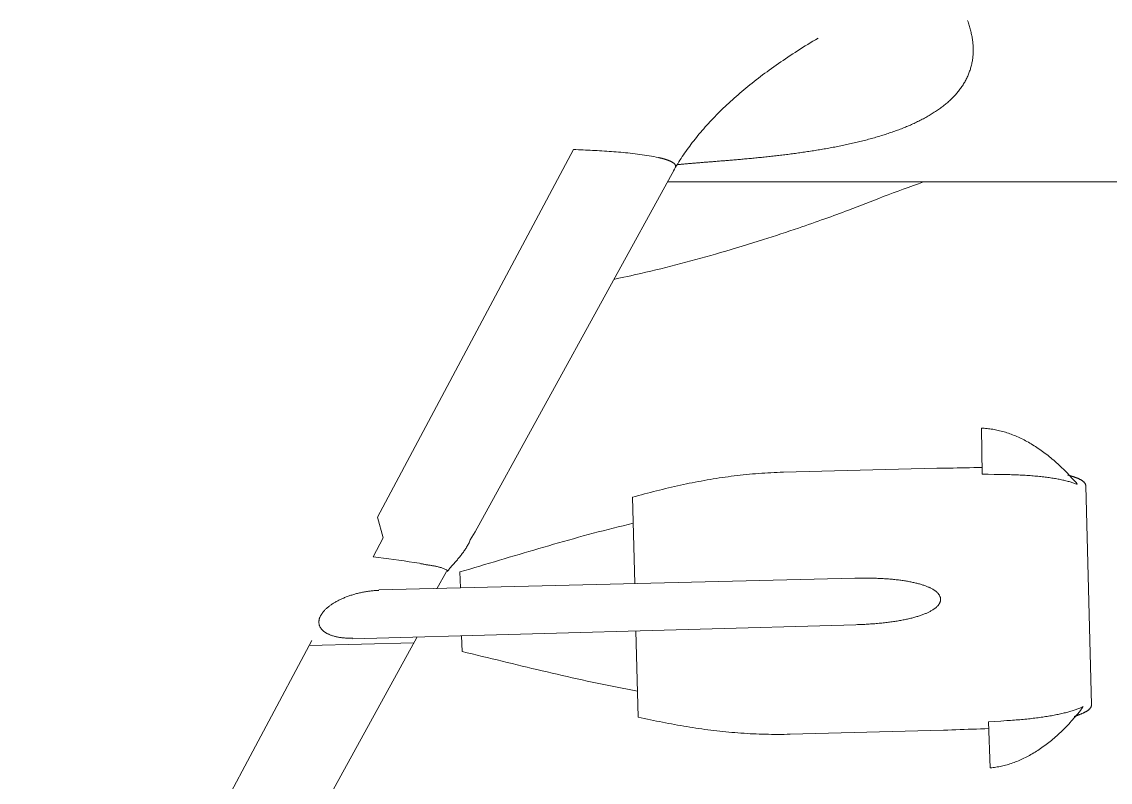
# Model space of a CAD drawing. Header units: millimetres. Extents: x -53019 to 0, y -25898 to 25919.
# Drawn here: x -20737 to -10166, y -9247 to -1862 of the extents above; entities that cross this region are included whole.
import ezdxf

# ---------------------------------------------------------------- set-up
doc = ezdxf.new("R2010")
doc.units = ezdxf.units.MM
doc.layers.add('ceco.net 193', color=7, linetype='Continuous', lineweight=5)

msp = doc.modelspace()

# ---------------------------------------------------------------- linework, layer by layer
at = {"layer": 'ceco.net 193', "linetype": 'Continuous'}
for p, q in [((-17281.31926, -6673.23786), (-15377.40384, -3103.09768)), ((-14401.03546, -3299.06122), (-16334.84668, -6814.83524)), ((-14466.57, -3418.2177), (-9118.4984, -3418.2177)), ((-11417.56416, -5809.5261), (-11417.65306, -5809.06636)), ((-11417.56416, -5809.5261), (-11410.81284, -6256.1089)), ((-11849.22192, -6197.6127), (-13339.65582, -6236.64234)), ((-10403.18468, -6367.97304), (-10347.45962, -8496.02314)), ((-14784.6034, -7317.24216), (-14806.51852, -6480.2258)), ((-17267.88774, -7377.4046), (-12647.46264, -7265.4668)), ((-16611.21392, -7199.43696), (-16704.53606, -7369.08864)), ((-16477.03334, -7358.24284), (-16481.04654, -7205.1545)), ((-17522.7869, -7854.76458), (-12635.63132, -7717.21088)), ((-14750.63344, -8614.37698), (-14772.55364, -7777.35554)), ((-16900.15162, -7842.45066), (-19951.77874, -13390.47614)), ((-16927.82746, -7892.7833), (-17945.79342, -7919.44314)), ((-16460.80528, -7978.08158), (-16464.81086, -7824.98816)), ((-11347.9072, -8660.92248), (-11331.2829, -9107.25382)), ((-11786.0953, -8741.918), (-13273.03162, -8780.85366)), ((-11331.22702, -9106.79408), (-11331.2829, -9107.25382))]:
    msp.add_line(p, q, dxfattribs=at)
for points in [[(-11550.83542, -1851.51522), (-11546.98478, -1863.0011), (-11543.24336, -1874.45396), (-11539.62894, -1885.88904), (-11536.13136, -1897.30634), (-11532.75824, -1908.69062), (-11529.51466, -1920.05204), (-11526.40316, -1931.39314), (-11523.41866, -1942.69868), (-11520.57894, -1953.9839), (-11517.88146, -1965.23864), (-11515.32622, -1976.4629), (-11512.92084, -1987.65668), (-11510.6704, -1998.81744), (-11508.56728, -2009.95026), (-11506.62672, -2021.04244), (-11504.84618, -2032.10668), (-11503.23582, -2043.1379), (-11501.79056, -2054.13356), (-11500.51294, -2065.09112), (-11499.40804, -2076.0055), (-11498.4911, -2086.88686), (-11497.74688, -2097.72758), (-11497.1957, -2108.5302), (-11496.82232, -2119.29472), (-11496.6496, -2130.01098), (-11496.66738, -2140.68914)], [(-13002.4124, -2021.2177), (-13028.08418, -2036.47294), (-13053.55784, -2051.75104), (-13078.8283, -2067.06216), (-13103.89302, -2082.39868), (-13128.75962, -2097.75806), (-13153.4281, -2113.15046), (-13177.88576, -2128.5708), (-13202.1453, -2144.01146), (-13226.1991, -2159.48514), (-13250.05478, -2174.98676), (-13273.70726, -2190.51632), (-13297.15908, -2206.07382), (-13320.40008, -2221.65164), (-13343.45058, -2237.26502), (-13366.29026, -2252.89872), (-13388.92928, -2268.5629), (-13411.3651, -2284.25756), (-13433.6028, -2299.97762), (-13455.6373, -2315.72308), (-13477.46352, -2331.49902), (-13499.09416, -2347.30036), (-13520.51906, -2363.13218), (-13541.74584, -2378.98686), (-13562.76688, -2394.87456), (-13583.58472, -2410.78766), (-13604.20444, -2426.72362), (-13624.61842, -2442.6926), (-13644.82666, -2458.68444), (-13664.83932, -2474.70168), (-13684.64624, -2490.75194), (-13704.24742, -2506.83014), (-13723.65048, -2522.93628), (-13742.85034, -2539.06528), (-13761.84954, -2555.22476), (-13780.64554, -2571.40964), (-13799.23834, -2587.61992), (-13817.63048, -2603.86068), (-13835.81688, -2620.13192), (-13853.80008, -2636.42348), (-13871.58516, -2652.7506), (-13889.16704, -2669.09804), (-13906.54826, -2685.47342), (-13923.72628, -2701.88182), (-13940.69856, -2718.31562), (-13957.47272, -2734.77482), (-13974.04114, -2751.26196), (-13990.40636, -2767.77704), (-14006.57346, -2784.32006), (-14022.53482, -2800.89102), (-14038.29806, -2817.48484), (-14053.8581, -2834.10914), (-14069.2124, -2850.76138), (-14084.36604, -2867.44156), (-14099.31902, -2884.14714), (-14114.06372, -2900.87812), (-14128.61284, -2917.63958), (-14142.95622, -2934.43152), (-14157.10148, -2951.2514), (-14171.03338, -2968.0916), (-14184.77732, -2984.95974), (-14198.3079, -3001.86344), (-14211.64036, -3018.78746), (-14224.7747, -3035.74196), (-14237.69822, -3052.71932), (-14250.42108, -3069.7297), (-14262.94836, -3086.76548), (-14275.2699, -3103.8292), (-14287.38824, -3120.92086), (-14299.30592, -3138.03538), (-14311.01278, -3155.18292), (-14322.52914, -3172.35332), (-14333.83468, -3189.5542), (-14344.94718, -3206.78302), (-14355.84886, -3224.03978), (-14366.55242, -3241.32194), (-14377.05024, -3258.6295), (-14387.34994, -3275.96754), (-14397.43882, -3293.33098), (-14407.3372, -3310.7249), (-14417.02222, -3328.14422)], [(-11496.66738, -2140.68914), (-11496.88582, -2152.09882), (-11497.29476, -2163.42976), (-11497.88404, -2174.6718), (-11498.65112, -2185.83256), (-11499.60616, -2196.9095), (-11500.74916, -2207.90262), (-11502.06234, -2218.817), (-11503.55586, -2229.64502), (-11505.22464, -2240.39684), (-11507.07376, -2251.0623), (-11509.0956, -2261.64902), (-11511.29016, -2272.15446), (-11513.65998, -2282.57862), (-11516.1949, -2292.9215), (-11518.90508, -2303.18564), (-11521.78798, -2313.37358), (-11524.83344, -2323.47516), (-11528.04654, -2333.50308), (-11531.42474, -2343.4548), (-11534.9655, -2353.32778), (-11538.66882, -2363.11948), (-11542.53724, -2372.83498), (-11546.56314, -2382.47174), (-11550.74906, -2392.03484), (-11555.095, -2401.51666), (-11559.59588, -2410.9299), (-11564.25424, -2420.26186), (-11569.05992, -2429.52016), (-11574.02816, -2438.7048), (-11579.14372, -2447.80816), (-11584.41422, -2456.84294), (-11589.82696, -2465.80406), (-11595.39718, -2474.68898), (-11601.1071, -2483.50278), (-11606.96688, -2492.24546), (-11612.97652, -2500.9094), (-11619.12332, -2509.50476), (-11625.41744, -2518.029), (-11631.84618, -2526.47704), (-11638.4197, -2534.85904), (-11645.13038, -2543.1623), (-11651.9833, -2551.4046), (-11658.96576, -2559.5707), (-11666.09046, -2567.67076), (-11673.3447, -2575.69462), (-11680.73102, -2583.6499), (-11688.25196, -2591.54422), (-11695.90498, -2599.36488), (-11703.68246, -2607.11696), (-11711.59456, -2614.80046), (-11719.6235, -2622.41538), (-11727.79214, -2629.9668), (-11736.07508, -2637.4471), (-11744.48502, -2644.8639), (-11753.01688, -2652.21212), (-11761.66812, -2659.49684), (-11770.44382, -2666.71044), (-11779.32874, -2673.86562), (-11788.34066, -2680.95476), (-11797.46688, -2687.97278), (-11806.7074, -2694.92984), (-11816.05968, -2701.82594), (-11825.5288, -2708.65346), (-11835.10206, -2715.4251), (-11844.7947, -2722.12816), (-11854.5864, -2728.77026), (-11864.49748, -2735.3514), (-11874.50508, -2741.8665), (-11884.62444, -2748.32318), (-11894.8454, -2754.71636), (-11905.1705, -2761.04858), (-11915.59466, -2767.32238), (-11926.12296, -2773.53776), (-11936.75286, -2779.68964), (-11947.4742, -2785.77802), (-11958.2946, -2791.81306), (-11969.2166, -2797.78968), (-11980.2275, -2803.70534), (-11991.33492, -2809.56004), (-12002.53378, -2815.36394), (-12013.82662, -2821.10688), (-12025.20582, -2826.78632), (-12036.67138, -2832.4175), (-12048.23092, -2837.98518), (-12059.8692, -2843.5046), (-12071.59638, -2848.96306), (-12083.40992, -2854.36818), (-12095.30474, -2859.71488), (-12107.2783, -2865.01078), (-12119.33314, -2870.24318), (-12131.46926, -2875.43494), (-12143.68666, -2880.5632), (-12155.97518, -2885.64066), (-12168.34244, -2890.66478), (-12180.78082, -2895.63302), (-12193.2954, -2900.55554), (-12205.87602, -2905.4171), (-12218.53284, -2910.23548), (-12231.26332, -2914.99798), (-12244.0573, -2919.71222), (-12256.91986, -2924.36804), (-12269.84084, -2928.98068), (-12282.84056, -2933.53998), (-12295.89362, -2938.04848), (-12309.00764, -2942.50618), (-12322.19278, -2946.9207), (-12335.43126, -2951.28188), (-12348.72816, -2955.59734), (-12362.08348, -2959.86454), (-12375.49722, -2964.08094), (-12388.96684, -2968.25416), (-12402.48472, -2972.3715), (-12416.05848, -2976.45074), (-12429.69066, -2980.48172), (-12443.36348, -2984.46444), (-12457.0871, -2988.40144), (-12470.8666, -2992.29526), (-12484.68166, -2996.14082), (-12498.5526, -2999.94066), (-12512.46418, -3003.69986), (-12526.4164, -3007.41334), (-12540.4118, -3011.08618), (-12554.45038, -3014.7133), (-12568.52706, -3018.29216), (-12582.64184, -3021.83292), (-12596.7998, -3025.3305), (-12610.98824, -3028.78998), (-12625.20716, -3032.2012), (-12639.46926, -3035.57432), (-12653.75676, -3038.90426), (-12668.08236, -3042.1961), (-12682.43082, -3045.4473), (-12696.8123, -3048.65278), (-12711.21664, -3051.82778), (-12725.654, -3054.95198), (-12740.11422, -3058.0457), (-12754.59984, -3061.09878), (-12769.10578, -3064.11122), (-12783.63458, -3067.0881), (-12798.18116, -3070.02688), (-12812.75568, -3072.9301), (-12827.34036, -3075.79522), (-12841.94282, -3078.61716), (-12856.5656, -3081.40608), (-12871.20108, -3084.16706), (-12885.84672, -3086.88232), (-12900.5076, -3089.5671), (-12915.17864, -3092.21632), (-12929.8573, -3094.8249), (-12944.54866, -3097.40554), (-12959.2451, -3099.94808), (-12973.94916, -3102.46014), (-12988.6583, -3104.93918), (-13003.36744, -3107.38266), (-13018.08166, -3109.79566), (-13032.79588, -3112.17564), (-13047.51772, -3114.52006), (-13062.23448, -3116.83908), (-13076.94362, -3119.12254), (-13091.65276, -3121.37298), (-13106.3619, -3123.60056), (-13121.05834, -3125.7875), (-13135.7497, -3127.95158), (-13150.43344, -3130.08518), (-13165.1121, -3132.1883), (-13179.77806, -3134.2584), (-13194.43132, -3136.30564), (-13209.06426, -3138.31986), (-13223.69466, -3140.31122), (-13238.30474, -3142.2721), (-13252.8945, -3144.20504), (-13267.4741, -3146.11512), (-13282.03338, -3147.99472), (-13296.5698, -3149.84892), (-13311.0859, -3151.67264), (-13325.57914, -3153.47604), (-13340.04698, -3155.2515), (-13354.4945, -3157.0041), (-13368.91408, -3158.72876), (-13383.30572, -3160.43564), (-13397.66688, -3162.1095), (-13411.99756, -3163.76558), (-13426.29776, -3165.39626), (-13440.57256, -3167.00662), (-13454.8118, -3168.58904), (-13469.01294, -3170.15876), (-13483.17598, -3171.69546), (-13497.30854, -3173.21438), (-13511.403, -3174.71552), (-13525.45428, -3176.19126), (-13539.46492, -3177.64922), (-13553.43492, -3179.08686), (-13567.36174, -3180.50164), (-13581.24792, -3181.8961), (-13595.08838, -3183.27278), (-13608.88058, -3184.63676), (-13622.62706, -3185.97788), (-13636.3202, -3187.29868), (-13649.96762, -3188.59916), (-13663.5617, -3189.8844), (-13677.10498, -3191.1544), (-13690.59238, -3192.40662), (-13704.0239, -3193.64106), (-13717.40716, -3194.8628), (-13730.72692, -3196.06676), (-13743.98572, -3197.2504), (-13757.19372, -3198.42388), (-13770.33314, -3199.58212), (-13783.4116, -3200.72258), (-13796.4291, -3201.85288), (-13809.3831, -3202.96794), (-13822.26852, -3204.06522), (-13835.08536, -3205.15742), (-13847.84124, -3206.2293), (-13860.52346, -3207.29102), (-13873.1371, -3208.3375), (-13885.68216, -3209.38144), (-13898.14594, -3210.40252), (-13910.54114, -3211.42106), (-13922.86268, -3212.42436), (-13935.10548, -3213.4175), (-13947.27208, -3214.40302), (-13959.3574, -3215.37584), (-13971.36398, -3216.3385), (-13983.28674, -3217.29354), (-13995.1333, -3218.23588), (-14006.89604, -3219.17822), (-14018.57242, -3220.10278), (-14030.15736, -3221.0248), (-14041.65848, -3221.93666), (-14053.07578, -3222.84344), (-14064.3991, -3223.7426), (-14075.63606, -3224.63414), (-14086.77904, -3225.52314), (-14097.82296, -3226.40198), (-14108.78052, -3227.28336), (-14119.63902, -3228.15204), (-14130.40354, -3229.0131), (-14141.07154, -3229.87416), (-14151.63032, -3230.73014), (-14162.09766, -3231.58612), (-14172.46086, -3232.43702), (-14182.725, -3233.2803), (-14192.88246, -3234.12358), (-14202.93324, -3234.96686), (-14212.87988, -3235.80252), (-14222.72238, -3236.64072), (-14232.45058, -3237.47892), (-14242.07464, -3238.3095), (-14251.58186, -3239.14008), (-14260.9824, -3239.97574), (-14270.2661, -3240.80886), (-14279.43042, -3241.63944), (-14288.48552, -3242.47002), (-14297.42124, -3243.30568), (-14306.2452, -3244.14388), (-14314.93962, -3244.98208), (-14323.52228, -3245.81774), (-14331.98048, -3246.65594), (-14340.30914, -3247.49922), (-14348.51842, -3248.34758), (-14356.60578, -3249.19848), (-14364.56106, -3250.04684), (-14372.39188, -3250.91044)], [(-15377.40384, -3103.09768), (-15354.54638, -3104.134), (-15331.66352, -3105.15762), (-15308.76288, -3106.18632), (-15285.84954, -3107.21502), (-15262.91334, -3108.26404), (-15239.96698, -3109.33084), (-15217.01046, -3110.41542), (-15194.04886, -3111.5381), (-15171.07202, -3112.69126), (-15148.0901, -3113.8876), (-15125.11072, -3115.13474), (-15102.12118, -3116.44284), (-15079.13418, -3117.80682), (-15056.14718, -3119.23938), (-15033.16526, -3120.74814), (-15010.18334, -3122.32802), (-14987.21412, -3124.00188), (-14964.24998, -3125.76464), (-14941.30108, -3127.629), (-14918.35726, -3129.59496), (-14895.43122, -3131.67268), (-14872.52296, -3133.86216), (-14849.62994, -3136.18118), (-14826.75978, -3138.62466), (-14803.90232, -3141.2053), (-14781.07534, -3143.92564), (-14758.27376, -3146.79838), (-14735.49504, -3149.81844), (-14712.74426, -3152.99852), (-14690.02904, -3156.34878), (-14667.3443, -3159.86922), (-14644.69258, -3163.56492), (-14622.07642, -3167.44858), (-14599.49836, -3171.52274), (-14576.96348, -3175.79502), (-14554.46416, -3180.26542)], [(-14391.15232, -3281.12882), (-14389.96614, -3278.80218), (-14388.98062, -3276.50094), (-14388.19322, -3274.23272), (-14387.59886, -3271.98736), (-14387.18992, -3269.7674), (-14386.9664, -3267.57792), (-14386.9156, -3265.41384), (-14387.04006, -3263.27516), (-14387.33724, -3261.16696), (-14387.79698, -3259.07654), (-14388.41166, -3257.02422), (-14389.18636, -3254.98968), (-14390.1033, -3252.98816), (-14391.17518, -3251.0095), (-14392.38422, -3249.06132), (-14393.73042, -3247.13346), (-14395.20616, -3245.23608), (-14396.81398, -3243.36918), (-14398.54372, -3241.52768), (-14400.38522, -3239.70904), (-14402.34356, -3237.91834), (-14404.4162, -3236.15812), (-14406.59298, -3234.42076), (-14408.8612, -3232.71642), (-14411.23102, -3231.02732), (-14413.69228, -3229.37378), (-14416.23482, -3227.74818), (-14418.86372, -3226.14798), (-14421.56882, -3224.57318), (-14424.34504, -3223.02886), (-14427.1873, -3221.50994), (-14430.0956, -3220.01642), (-14433.05978, -3218.54576), (-14436.07984, -3217.10812), (-14439.14816, -3215.69842), (-14442.26728, -3214.31666), (-14445.41688, -3212.95776), (-14448.6122, -3211.62426), (-14451.83038, -3210.32378), (-14455.07904, -3209.04616), (-14458.34802, -3207.79902), (-14461.63478, -3206.57728), (-14464.9317, -3205.38094), (-14468.24386, -3204.21508), (-14471.55602, -3203.07462), (-14474.86818, -3201.96464), (-14478.17272, -3200.87752), (-14481.46456, -3199.81834), (-14484.74624, -3198.78964), (-14488.0076, -3197.7838), (-14491.24356, -3196.80336), (-14494.45158, -3195.85594), (-14497.62658, -3194.93646), (-14500.76348, -3194.0373), (-14503.8572, -3193.17116), (-14506.90774, -3192.33296), (-14509.90494, -3191.52016), (-14512.84372, -3190.73276), (-14515.72154, -3189.97584), (-14518.53586, -3189.24432), (-14521.28414, -3188.54328), (-14523.95622, -3187.86764), (-14526.54702, -3187.22248), (-14529.054, -3186.59764), (-14531.47208, -3186.00836), (-14533.8038, -3185.44448), (-14536.02884, -3184.90346), (-14538.15736, -3184.39038), (-14540.17666, -3183.91286), (-14542.08674, -3183.45312), (-14543.88506, -3183.0264), (-14545.56146, -3182.62254), (-14547.11086, -3182.24916), (-14548.53072, -3181.9088), (-14549.81342, -3181.58622), (-14550.9615, -3181.30174), (-14551.96734, -3181.03504), (-14552.8284, -3180.79882), (-14553.52944, -3180.59562), (-14554.08062, -3180.41528), (-14554.46416, -3180.26542)], [(-11240.13246, -5833.23954), (-11253.63002, -5830.00104), (-11267.16822, -5826.9886), (-11280.7496, -5824.19714), (-11294.36146, -5821.6419), (-11307.99618, -5819.31018), (-11321.65884, -5817.2096), (-11335.34436, -5815.3427), (-11349.04258, -5813.7044), (-11362.7535, -5812.30232), (-11376.47712, -5811.13646), (-11390.20074, -5810.20682), (-11403.92944, -5809.51848), (-11417.65306, -5809.06636)], [(-10488.2569, -6348.86716), (-10501.49792, -6333.73638), (-10514.75418, -6318.8088), (-10528.02568, -6304.10728), (-10541.31496, -6289.60896), (-10554.62202, -6275.32654), (-10567.94178, -6261.25494), (-10581.28186, -6247.40178), (-10594.6321, -6233.75944), (-10608.00266, -6220.33554), (-10621.38338, -6207.11992), (-10634.78442, -6194.11512), (-10648.19816, -6181.32876), (-10661.62968, -6168.75322), (-10675.08152, -6156.39358), (-10688.54352, -6144.2473), (-10702.02584, -6132.3093), (-10715.51832, -6120.58974), (-10729.03112, -6109.07846), (-10742.55662, -6097.78816), (-10756.0999, -6086.70614), (-10769.66096, -6075.83494), (-10783.23472, -6065.18218), (-10796.8288, -6054.7377), (-10810.43304, -6044.50658), (-10824.0576, -6034.49136), (-10837.69486, -6024.69458), (-10851.3499, -6015.10608), (-10865.0151, -6005.73094), (-10878.70316, -5996.56408), (-10892.40646, -5987.61566), (-10906.125, -5978.88568), (-10919.85878, -5970.3589), (-10933.6078, -5962.05564), (-10947.3746, -5953.95812), (-10961.15918, -5946.0765), (-10974.95646, -5938.41078), (-10988.76644, -5930.9508), (-11002.5942, -5923.71434), (-11016.44228, -5916.68108), (-11030.30306, -5909.86626), (-11044.18162, -5903.26734), (-11058.07796, -5896.87416), (-11071.97938, -5890.7045), (-11085.90874, -5884.74058), (-11099.84826, -5878.99002), (-11113.8081, -5873.46044), (-11127.7781, -5868.13152), (-11141.76842, -5863.02866), (-11155.77144, -5858.129), (-11169.79224, -5853.44778), (-11183.82574, -5848.98246), (-11197.87702, -5844.72288), (-11211.94608, -5840.68682), (-11226.03038, -5836.85396), (-11240.13246, -5833.23954)], [(-11411.80344, -6190.58198), (-11451.76526, -6191.18904), (-11491.70676, -6191.89516), (-11531.62286, -6192.68256), (-11571.50848, -6193.51314), (-11611.35854, -6194.35896), (-11651.1578, -6195.16922), (-11690.90626, -6195.92614), (-11730.58868, -6196.58908), (-11770.2076, -6197.1301), (-11809.75286, -6197.50856), (-11849.21684, -6197.69906)], [(-13339.65582, -6236.64234), (-13370.14598, -6237.53642), (-13400.5447, -6238.621), (-13430.84436, -6239.88592), (-13461.05512, -6241.3388), (-13491.18206, -6242.97456), (-13521.2201, -6244.79066), (-13551.17686, -6246.78964), (-13581.0625, -6248.96642), (-13610.86432, -6251.31592), (-13640.59756, -6253.83814), (-13670.26476, -6256.54324), (-13699.86846, -6259.41344), (-13729.40612, -6262.45382), (-13758.88028, -6265.66438), (-13788.30364, -6269.04512), (-13817.67366, -6272.58588), (-13846.99288, -6276.29428), (-13876.2613, -6280.1627), (-13905.48908, -6284.19368), (-13934.67622, -6288.3796), (-13963.82272, -6292.72808), (-13992.9362, -6297.22896), (-14022.0192, -6301.88732), (-14051.07172, -6306.69808), (-14080.10138, -6311.6587), (-14109.1031, -6316.76918), (-14138.08704, -6322.0346), (-14167.06082, -6327.43464), (-14196.01174, -6332.98454), (-14224.96012, -6338.6843), (-14253.90088, -6344.51868), (-14282.83656, -6350.49022), (-14311.7697, -6356.604), (-14340.70538, -6362.86256), (-14369.65122, -6369.25066), (-14398.5996, -6375.76576), (-14427.56576, -6382.42056), (-14456.537, -6389.2049), (-14485.53364, -6396.11878), (-14514.54806, -6403.15712), (-14543.58788, -6410.325), (-14572.6531, -6417.61226), (-14601.7488, -6425.02906), (-14630.87498, -6432.5627), (-14660.03926, -6440.21572), (-14689.24672, -6447.98558), (-14718.49228, -6455.87482), (-14747.7861, -6463.87836), (-14777.12564, -6471.9962), (-14806.51852, -6480.2258)], [(-11232.60898, -6258.50158), (-11292.04244, -6257.85134), (-11351.47844, -6257.06902), (-11410.81284, -6256.1089)], [(-10487.07326, -6355.41528), (-10495.05394, -6352.1844), (-10503.24036, -6349.01448), (-10511.6249, -6345.89028), (-10520.21264, -6342.82704), (-10528.99342, -6339.81206), (-10537.97994, -6336.8555), (-10547.15696, -6333.95228), (-10556.53972, -6331.09986), (-10566.1206, -6328.30332), (-10575.89198, -6325.56266), (-10585.86402, -6322.87026), (-10596.03926, -6320.24136), (-10606.40246, -6317.65564), (-10616.96886, -6315.13088), (-10627.7283, -6312.65692), (-10638.68078, -6310.24646), (-10649.82884, -6307.88172), (-10661.17248, -6305.57032), (-10672.7117, -6303.31734), (-10684.44396, -6301.1177), (-10696.36926, -6298.9714), (-10708.48506, -6296.88098), (-10720.79644, -6294.84136), (-10733.29832, -6292.8627), (-10745.9907, -6290.93484), (-10758.88374, -6289.06286), (-10771.95458, -6287.24422), (-10785.22608, -6285.47892), (-10798.683, -6283.77204), (-10812.33042, -6282.11596), (-10826.17088, -6280.51576), (-10840.1993, -6278.97398), (-10854.41314, -6277.48554), (-10868.81748, -6276.05298), (-10883.41486, -6274.6763), (-10898.19258, -6273.34788), (-10913.16334, -6272.08296), (-10928.3119, -6270.86884), (-10943.6535, -6269.70806), (-10959.18052, -6268.60316), (-10974.8955, -6267.55668), (-10990.79336, -6266.56354), (-11006.8741, -6265.62882), (-11023.14534, -6264.74744), (-11039.59692, -6263.92194), (-11056.22884, -6263.14724), (-11073.0538, -6262.4335), (-11090.05148, -6261.77564), (-11107.23966, -6261.16858), (-11124.6031, -6260.62248), (-11142.15196, -6260.12718), (-11159.88116, -6259.69284), (-11177.79832, -6259.3093), (-11195.88566, -6258.98672), (-11214.16096, -6258.7124), (-11232.60898, -6258.50158)], [(-10403.18468, -6367.97304), (-10403.68506, -6364.78534), (-10404.3734, -6361.66622), (-10405.25478, -6358.60806), (-10406.30888, -6355.6134), (-10407.54332, -6352.6797), (-10408.93778, -6349.8095), (-10410.5075, -6347.00026), (-10412.22454, -6344.25198), (-10414.09906, -6341.56212), (-10416.11836, -6338.93068), (-10418.27736, -6336.35766), (-10420.57098, -6333.84052), (-10422.99668, -6331.37926), (-10425.5443, -6328.97388), (-10428.2113, -6326.62184), (-10430.99006, -6324.32822), (-10433.87296, -6322.07778), (-10436.86254, -6319.88068), (-10439.94356, -6317.742), (-10443.11348, -6315.6465), (-10446.36976, -6313.59926), (-10449.6997, -6311.60282), (-10453.1033, -6309.64956), (-10456.57548, -6307.7471), (-10460.11116, -6305.8929), (-10463.70018, -6304.07426), (-10467.33492, -6302.30896), (-10471.01792, -6300.57668), (-10474.74664, -6298.89774), (-10478.49822, -6297.24674), (-10482.28028, -6295.64654), (-10486.08012, -6294.08444), (-10489.90028, -6292.56044), (-10493.73314, -6291.072), (-10497.566, -6289.61912), (-10501.39886, -6288.20688), (-10505.2241, -6286.82258), (-10509.03918, -6285.47892), (-10512.83394, -6284.16828), (-10516.6033, -6282.88558), (-10520.3498, -6281.63844), (-10524.0582, -6280.42432), (-10527.72088, -6279.23814), (-10531.34292, -6278.0799), (-10534.90908, -6276.95214), (-10538.41936, -6275.84724), (-10541.86614, -6274.77536), (-10545.24688, -6273.72126), (-10548.54634, -6272.69764), (-10551.7696, -6271.69942), (-10554.90904, -6270.71898), (-10557.95196, -6269.76394), (-10560.89836, -6268.82668), (-10563.7457, -6267.91482), (-10566.47874, -6267.02328), (-10569.09748, -6266.14952), (-10571.60192, -6265.29354), (-10573.97682, -6264.45026), (-10576.21456, -6263.62984), (-10578.32276, -6262.81958)], [(-17281.31926, -6673.23786), (-17228.14436, -6874.94942), (-17322.55616, -7059.60742)], [(-14799.91452, -6732.52654), (-14848.48186, -6744.0175), (-14896.9984, -6755.70658), (-14945.46668, -6767.5887), (-14993.8867, -6779.66132), (-15042.261, -6791.9092), (-15090.58704, -6804.3298), (-15138.87498, -6816.91296), (-15187.12228, -6829.65614), (-15235.32386, -6842.54156), (-15283.49496, -6855.56922), (-15331.62796, -6868.73404), (-15379.72286, -6882.02332), (-15427.7949, -6895.43706), (-15475.82884, -6908.95494), (-15523.83992, -6922.5795), (-15571.82306, -6936.29804), (-15619.78334, -6950.1004), (-15667.71822, -6963.99166), (-15715.63532, -6977.95658), (-15763.5321, -6991.98246), (-15811.41872, -7006.06676), (-15859.28502, -7020.2044), (-15907.13354, -7034.38014), (-15954.98206, -7048.59398), (-16002.81026, -7062.8383), (-16050.63338, -7077.1004), (-16098.45904, -7091.38282), (-16146.27454, -7105.6627), (-16194.0875, -7119.9375), (-16241.903, -7134.2123), (-16289.72104, -7148.46424), (-16337.54416, -7162.68824), (-16385.36728, -7176.88938), (-16433.2031, -7191.04226), (-16481.04654, -7205.1545)], [(-16334.84668, -6814.83524), (-16349.80982, -6841.57382), (-16365.15142, -6868.1092), (-16380.8791, -6894.43884)], [(-16606.09328, -7201.87536), (-16599.99728, -7194.36458), (-16593.86318, -7186.91222), (-16587.6986, -7179.51828), (-16581.49846, -7172.17006), (-16575.278, -7164.86502), (-16569.03976, -7157.60316), (-16562.78374, -7150.37432), (-16556.5201, -7143.16834), (-16550.25646, -7135.98776), (-16543.98774, -7128.82496), (-16537.7241, -7121.67486), (-16531.47316, -7114.52476), (-16525.23492, -7107.37466), (-16519.02208, -7100.22456), (-16512.8321, -7093.06176), (-16506.67514, -7085.88118), (-16500.54866, -7078.68282), (-16494.46536, -7071.45144), (-16488.42524, -7064.18958), (-16482.43338, -7056.89216), (-16476.50502, -7049.54902), (-16470.63254, -7042.15762), (-16464.82356, -7034.71034), (-16459.08824, -7027.19956), (-16453.42658, -7019.62782), (-16447.83858, -7011.98242), (-16442.34456, -7004.26082), (-16436.9369, -6996.46048), (-16431.62322, -6988.57378), (-16426.41368, -6980.5931), (-16421.3032, -6972.50574), (-16416.30448, -6964.31932), (-16411.42514, -6956.02876), (-16406.66264, -6947.61374), (-16402.0246, -6939.08696), (-16397.5161, -6930.43064), (-16393.13714, -6921.64478), (-16388.90804, -6912.71922), (-16384.8161, -6903.65396), (-16380.8791, -6894.43884)], [(-17322.55616, -7059.60742), (-17272.6985, -7065.46212), (-17222.87386, -7071.5505), (-17173.07716, -7077.88272), (-17123.30586, -7084.45624), (-17073.58028, -7091.27614), (-17023.88264, -7098.35258), (-16974.21802, -7105.6754), (-16924.59658, -7113.25476), (-16875.01832, -7121.08558)], [(-16875.01832, -7121.08558), (-16867.71836, -7122.91438), (-16860.37776, -7124.64412), (-16852.99144, -7126.28242), (-16845.56956, -7127.83944), (-16838.10958, -7129.32026), (-16830.6242, -7130.73504), (-16823.10326, -7132.09394), (-16815.562, -7133.40712), (-16807.99534, -7134.67966), (-16800.4109, -7135.92426), (-16792.8163, -7137.146), (-16785.21408, -7138.35504), (-16777.59916, -7139.56408), (-16769.9817, -7140.78074), (-16762.3617, -7142.00756), (-16754.74678, -7143.26232), (-16747.13694, -7144.54502), (-16739.54234, -7145.8709), (-16731.9579, -7147.24758), (-16724.39124, -7148.68014), (-16716.8449, -7150.1889), (-16709.32396, -7151.7637), (-16701.83096, -7153.42994), (-16694.3659, -7155.1927), (-16686.94402, -7157.05198), (-16679.55008, -7159.03064), (-16672.20186, -7161.12614), (-16664.89682, -7163.35372), (-16657.64766, -7165.71592), (-16650.44168, -7168.22798), (-16643.2992, -7170.90006), (-16636.21006, -7173.7347), (-16629.18442, -7176.74714), (-16622.22736, -7179.93484), (-16615.34396, -7183.32066)], [(-16615.34396, -7183.32066), (-16614.31526, -7183.51878), (-16613.27894, -7183.86676), (-16612.25532, -7184.34936), (-16611.2444, -7184.96404), (-16610.2665, -7185.68286), (-16609.32416, -7186.50836), (-16608.43008, -7187.42022), (-16607.59188, -7188.41082), (-16606.82988, -7189.46492), (-16606.14916, -7190.56982), (-16605.55226, -7191.7179), (-16605.06204, -7192.89646), (-16604.68358, -7194.08518), (-16604.42958, -7195.28152), (-16604.31274, -7196.47278), (-16604.33814, -7197.63864), (-16604.51594, -7198.7791), (-16604.85884, -7199.8713), (-16605.37954, -7200.90762), (-16606.09328, -7201.87536)], [(-11814.1115, -7469.67264), (-11814.31724, -7465.7458), (-11814.72618, -7461.83928), (-11815.33324, -7457.95308), (-11816.15112, -7454.08974), (-11817.16966, -7450.24418), (-11818.38378, -7446.42402), (-11819.81126, -7442.62926), (-11821.43432, -7438.85228), (-11823.25804, -7435.1007), (-11825.2875, -7431.3796), (-11827.51762, -7427.67882), (-11829.9484, -7424.00598), (-11832.57984, -7420.36108), (-11835.41194, -7416.74412), (-11838.43962, -7413.1551), (-11841.6705, -7409.59402), (-11845.09188, -7406.06596), (-11848.72154, -7402.56838), (-11852.53916, -7399.10382), (-11856.55998, -7395.6672), (-11860.77638, -7392.2636), (-11865.1782, -7388.89048), (-11869.78576, -7385.55292), (-11874.57874, -7382.25346), (-11879.56476, -7378.98702), (-11884.74382, -7375.74852), (-11890.11338, -7372.55574), (-11895.66836, -7369.39852), (-11901.41892, -7366.27432), (-11907.35236, -7363.19076), (-11913.46614, -7360.14784), (-11919.77296, -7357.14048), (-11926.26012, -7354.16868), (-11932.9327, -7351.2426), (-11939.78562, -7348.3597), (-11946.81634, -7345.51236), (-11954.02994, -7342.7082), (-11961.42134, -7339.94976), (-11968.98546, -7337.22688), (-11976.72484, -7334.5548), (-11984.63694, -7331.91828), (-11992.7243, -7329.33256), (-12000.97676, -7326.79002), (-12009.3994, -7324.29066), (-12017.99476, -7321.8421), (-12026.75014, -7319.43672), (-12035.67316, -7317.07452), (-12044.75874, -7314.76058), (-12053.99672, -7312.49744), (-12063.40488, -7310.28256), (-12072.96798, -7308.1134), (-12082.68348, -7305.9925), (-12092.55138, -7303.91986), (-12102.57676, -7301.89294), (-12112.74692, -7299.9219), (-12123.06694, -7297.99912), (-12133.53428, -7296.12714), (-12144.15148, -7294.3085), (-12154.9033, -7292.53558), (-12165.7999, -7290.81854), (-12176.83112, -7289.14976), (-12187.9995, -7287.53686), (-12199.3025, -7285.97476), (-12210.73758, -7284.46092), (-12222.30982, -7283.0055), (-12234.00652, -7281.60342), (-12245.82514, -7280.25214), (-12257.76822, -7278.9542), (-12269.83576, -7277.7096), (-12282.02014, -7276.52342), (-12294.3239, -7275.39058), (-12306.73942, -7274.31108), (-12319.27178, -7273.28746), (-12331.91082, -7272.31464), (-12344.65908, -7271.40278), (-12357.50894, -7270.53918), (-12370.46802, -7269.734), (-12383.52108, -7268.98978), (-12396.68082, -7268.29636), (-12409.932, -7267.6639), (-12423.27716, -7267.0797), (-12436.7163, -7266.55392), (-12450.23926, -7266.08656), (-12463.84604, -7265.67762), (-12477.54426, -7265.31948), (-12491.31614, -7265.0223), (-12505.1693, -7264.77846), (-12519.10374, -7264.59304), (-12533.10676, -7264.4635), (-12547.17582, -7264.39492), (-12561.32108, -7264.37714), (-12575.52984, -7264.42032), (-12589.80464, -7264.51176), (-12604.13532, -7264.6667), (-12618.52188, -7264.87752), (-12632.96432, -7265.14422), (-12647.46264, -7265.4668)], [(-17522.97994, -7847.84562), (-17532.11886, -7848.03104), (-17541.19682, -7848.1174), (-17550.21382, -7848.1047), (-17559.16224, -7847.98786), (-17568.04208, -7847.76942), (-17576.84318, -7847.44684), (-17585.56808, -7847.03282), (-17594.20662, -7846.5045), (-17602.75118, -7845.87966), (-17611.21446, -7845.1583), (-17619.58122, -7844.32772), (-17627.84638, -7843.40316), (-17636.0074, -7842.38208), (-17644.06936, -7841.25178), (-17652.01956, -7840.03004), (-17659.858, -7838.70924), (-17667.57706, -7837.28938), (-17675.17928, -7835.77046), (-17682.65958, -7834.15756), (-17690.01288, -7832.44814), (-17697.23918, -7830.6422), (-17704.32578, -7828.74482), (-17711.28284, -7826.75346), (-17718.10528, -7824.66558), (-17724.77786, -7822.4888), (-17731.3082, -7820.22566), (-17737.69376, -7817.86854), (-17743.92692, -7815.42506), (-17750.01022, -7812.8876), (-17755.93096, -7810.2714), (-17761.6993, -7807.56884), (-17767.31016, -7804.77738), (-17772.75084, -7801.90718), (-17778.03404, -7798.95316), (-17783.14198, -7795.91532), (-17788.07974, -7792.8089), (-17792.84732, -7789.61612), (-17797.44218, -7786.34714), (-17801.8567, -7783.01212), (-17806.0985, -7779.59328), (-17810.15488, -7776.1084), (-17814.03092, -7772.54986), (-17817.72662, -7768.92782), (-17821.2369, -7765.23212), (-17824.55414, -7761.47546), (-17827.68596, -7757.6553), (-17830.63236, -7753.77164), (-17833.38572, -7749.82194), (-17835.93842, -7745.82398), (-17838.30824, -7741.75998), (-17840.47994, -7737.64264), (-17842.45606, -7733.47704), (-17844.2366, -7729.25302), (-17845.8241, -7724.98582), (-17847.21348, -7720.66528), (-17848.39712, -7716.3041), (-17849.39026, -7711.8972), (-17850.17766, -7707.44458), (-17850.77202, -7702.95386), (-17851.16318, -7698.42758), (-17851.3486, -7693.85812), (-17851.34352, -7689.26072), (-17851.1327, -7684.6303), (-17850.72884, -7679.96686), (-17850.11416, -7675.27802), (-17849.30898, -7670.5587), (-17848.30568, -7665.8216), (-17847.09664, -7661.0591), (-17845.69456, -7656.27882), (-17844.09436, -7651.47822), (-17842.29604, -7646.65984), (-17840.2996, -7641.83638), (-17838.11012, -7636.9926), (-17835.7276, -7632.14374), (-17833.1495, -7627.28726), (-17830.38344, -7622.4257), (-17827.41926, -7617.56414), (-17824.27474, -7612.69496), (-17820.9321, -7607.8334), (-17817.41166, -7602.97184), (-17813.70326, -7598.1179), (-17809.8069, -7593.2665), (-17805.73274, -7588.43034), (-17801.48078, -7583.60688), (-17797.05102, -7578.79358), (-17792.43838, -7574.0006), (-17787.6581, -7569.2254), (-17782.70256, -7564.47052), (-17777.57938, -7559.7385), (-17772.28348, -7555.02426), (-17766.82756, -7550.34304), (-17761.20908, -7545.6923), (-17755.42296, -7541.07204), (-17749.48952, -7536.47718), (-17743.39352, -7531.9255), (-17737.14258, -7527.4043), (-17730.7494, -7522.92882), (-17724.20128, -7518.4889), (-17717.516, -7514.09216), (-17710.68086, -7509.7386), (-17703.71872, -7505.4333), (-17696.6118, -7501.18134), (-17689.38042, -7496.9751), (-17682.01442, -7492.8222), (-17674.52396, -7488.72264), (-17666.90904, -7484.67388), (-17659.18236, -7480.68608), (-17651.33122, -7476.75924), (-17643.3734, -7472.8959), (-17635.30128, -7469.08844), (-17627.12756, -7465.34956), (-17618.85478, -7461.67926), (-17610.48294, -7458.06992), (-17602.01204, -7454.53424), (-17593.45478, -7451.06968), (-17584.81116, -7447.67624), (-17576.07864, -7444.35392), (-17567.275, -7441.11034), (-17558.38754, -7437.94042), (-17549.43404, -7434.85178), (-17540.40942, -7431.84442), (-17531.32638, -7428.91072), (-17522.17984, -7426.06592), (-17512.9825, -7423.29986), (-17503.72928, -7420.62016), (-17494.4278, -7418.02174), (-17485.08314, -7415.5173), (-17475.70038, -7413.09922), (-17466.28206, -7410.7675), (-17456.83072, -7408.52214), (-17447.35652, -7406.37584), (-17437.85438, -7404.31844), (-17428.337, -7402.35248), (-17418.80438, -7400.4805), (-17409.2616, -7398.69996), (-17399.71882, -7397.01848), (-17390.16334, -7395.43098), (-17380.61802, -7393.94254), (-17371.07524, -7392.54808), (-17361.54262, -7391.25776), (-17352.02524, -7390.06142), (-17342.53072, -7388.96414), (-17333.05652, -7387.96592), (-17323.61026, -7387.06676), (-17314.19194, -7386.27174), (-17304.81426, -7385.57832), (-17295.4696, -7384.98396), (-17286.17574, -7384.48612), (-17276.9276, -7384.09496), (-17267.7328, -7383.8054)], [(-11814.1115, -7469.67264), (-11814.1115, -7473.60456), (-11814.31724, -7477.52886), (-11814.71856, -7481.443), (-11815.33324, -7485.3419), (-11816.14604, -7489.23064), (-11817.16204, -7493.11176), (-11818.38378, -7496.98272), (-11819.81126, -7500.83336), (-11821.44194, -7504.67892), (-11823.27074, -7508.49654), (-11825.30528, -7512.31162), (-11827.53794, -7516.10638), (-11829.9738, -7519.88336), (-11832.61032, -7523.64002), (-11835.45004, -7527.38652), (-11838.48788, -7531.10762), (-11841.72638, -7534.81602), (-11845.16046, -7538.49902), (-11848.7952, -7542.15662), (-11852.62806, -7545.80406), (-11856.65904, -7549.41848), (-11860.88052, -7553.01512), (-11865.30266, -7556.5889), (-11869.92292, -7560.13982), (-11874.7286, -7563.6628), (-11879.7324, -7567.16038), (-11884.92416, -7570.63256), (-11890.3115, -7574.08188), (-11895.8868, -7577.49818), (-11901.64752, -7580.88908), (-11907.60128, -7584.25204), (-11913.74046, -7587.58198), (-11920.06506, -7590.88652), (-11926.57, -7594.16058), (-11933.26036, -7597.39654), (-11940.13868, -7600.60964), (-11947.1948, -7603.78464), (-11954.42618, -7606.92916), (-11961.84298, -7610.04066), (-11969.42742, -7613.1166), (-11977.19728, -7616.16206), (-11985.13478, -7619.16434), (-11993.245, -7622.14122), (-12001.52286, -7625.07238), (-12009.97598, -7627.97052), (-12018.5942, -7630.83564), (-12027.3826, -7633.65504), (-12036.33102, -7636.44142), (-12045.44708, -7639.18716), (-12054.72316, -7641.89226), (-12064.15418, -7644.56434), (-12073.74776, -7647.18816), (-12083.49628, -7649.77388), (-12093.39974, -7652.31642), (-12103.45306, -7654.82086), (-12113.65878, -7657.28212), (-12124.01436, -7659.69512), (-12134.5198, -7662.07002), (-12145.16748, -7664.40174), (-12155.9574, -7666.69028), (-12166.88448, -7668.93564), (-12177.95888, -7671.1302), (-12189.16536, -7673.28158), (-12200.50646, -7675.38978), (-12211.97964, -7677.44972), (-12223.58744, -7679.46394), (-12235.3197, -7681.4299), (-12247.17642, -7683.35268), (-12259.16268, -7685.22466), (-12271.26832, -7687.04838), (-12283.49588, -7688.8213), (-12295.83774, -7690.55104), (-12308.30152, -7692.23252), (-12320.87198, -7693.8632), (-12333.55166, -7695.438), (-12346.34564, -7696.96962), (-12359.23868, -7698.45298), (-12372.24094, -7699.88554), (-12385.3448, -7701.26222), (-12398.5401, -7702.59318), (-12411.837, -7703.8708), (-12425.23042, -7705.10016), (-12438.71274, -7706.2711), (-12452.28142, -7707.39378), (-12465.94154, -7708.46566), (-12479.67786, -7709.4842), (-12493.50054, -7710.45194), (-12507.40196, -7711.36888), (-12521.37958, -7712.22994), (-12535.43086, -7713.03766), (-12549.55326, -7713.79458), (-12563.74678, -7714.5007), (-12578.0038, -7715.14586), (-12592.32178, -7715.74022), (-12606.70326, -7716.28632), (-12621.13808, -7716.77654), (-12635.63132, -7717.21088)], [(-17919.15898, -7869.14606), (-20736.67938, -13152.43496), (-20686.79124, -13372.43452)], [(-14757.24252, -8362.07116), (-14806.3458, -8353.14052), (-14855.40844, -8344.00668), (-14904.43552, -8334.6798), (-14953.41688, -8325.15988), (-15002.36268, -8315.45708), (-15051.278, -8305.5841), (-15100.15522, -8295.54348), (-15149.00196, -8285.34284), (-15197.81822, -8274.99996), (-15246.59638, -8264.50722), (-15295.35676, -8253.87732), (-15344.08666, -8243.1255), (-15392.78862, -8232.24922), (-15441.46772, -8221.26118), (-15490.12396, -8210.17154), (-15538.75988, -8198.9803), (-15587.37548, -8187.70524), (-15635.97584, -8176.34636), (-15684.55334, -8164.91128), (-15733.12322, -8153.40762), (-15781.67786, -8141.84808), (-15830.21472, -8130.23266), (-15878.74396, -8118.58168), (-15927.26812, -8106.88498), (-15975.77958, -8095.16542), (-16024.28596, -8083.42808), (-16072.78472, -8071.6755), (-16121.28348, -8059.91276), (-16169.78478, -8048.1551), (-16218.27592, -8036.41014), (-16266.77722, -8024.67788), (-16315.27598, -8012.96848), (-16363.78236, -8001.29972), (-16412.2862, -7989.66398), (-16460.80528, -7978.08158)], [(-10430.5735, -8512.95224), (-10438.38146, -8516.59206), (-10446.38754, -8520.19378), (-10454.59682, -8523.74724), (-10463.00676, -8527.25752), (-10471.6199, -8530.72462), (-10480.43878, -8534.15362), (-10489.45578, -8537.53182), (-10498.67598, -8540.86938), (-10508.0943, -8544.16122), (-10517.71328, -8547.40988), (-10527.53038, -8550.6179), (-10537.55068, -8553.78528), (-10547.77164, -8556.9044), (-10558.1831, -8559.98034), (-10568.79776, -8563.00802), (-10579.61308, -8565.99506), (-10590.62144, -8568.94146), (-10601.82538, -8571.83706), (-10613.22998, -8574.6971), (-10624.8327, -8577.50634), (-10636.62592, -8580.26986), (-10648.6198, -8582.99274), (-10660.8118, -8585.67244), (-10673.18922, -8588.30896), (-10685.76476, -8590.89468), (-10698.53842, -8593.4423), (-10711.50004, -8595.94166), (-10724.65978, -8598.39784), (-10738.01002, -8600.80322), (-10751.5533, -8603.17304), (-10765.28962, -8605.49206), (-10779.21644, -8607.7679), (-10793.3363, -8610.00056), (-10807.64412, -8612.18242), (-10822.14752, -8614.32872), (-10836.83888, -8616.42422), (-10851.71566, -8618.47146), (-10866.79056, -8620.47298), (-10882.0458, -8622.43386), (-10897.49916, -8624.34902), (-10913.13032, -8626.221), (-10928.95706, -8628.04472), (-10944.96668, -8629.81764), (-10961.16426, -8631.54738), (-10977.55488, -8633.23648), (-10994.12584, -8634.87732), (-11010.8873, -8636.47244), (-11027.8291, -8638.02184), (-11044.95632, -8639.52298), (-11062.27658, -8640.98094), (-11079.76956, -8642.3881), (-11097.45558, -8643.7597), (-11115.3194, -8645.07288), (-11133.37118, -8646.34542), (-11151.6033, -8647.57224), (-11170.02084, -8648.7508)], [(-10431.41678, -8519.54862), (-10443.845, -8535.35504), (-10456.3037, -8550.95064), (-10468.79288, -8566.33796), (-10481.29984, -8581.5043), (-10493.83982, -8596.46744), (-10506.40774, -8611.2096), (-10518.99598, -8625.74348), (-10531.62232, -8640.06908), (-10544.26644, -8654.17624), (-10556.94104, -8668.07258), (-10569.64104, -8681.76064), (-10582.37406, -8695.23534), (-10595.12994, -8708.4916), (-10607.90868, -8721.53958), (-10620.72044, -8734.37674), (-10633.5576, -8747.00308), (-10646.41762, -8759.41606), (-10659.31066, -8771.61314), (-10672.2291, -8783.60194), (-10685.1704, -8795.37738), (-10698.14218, -8806.942), (-10711.13936, -8818.29072), (-10724.16956, -8829.42862), (-10737.22262, -8840.35316), (-10750.30108, -8851.06942), (-10763.41002, -8861.57486), (-10776.54436, -8871.86186), (-10789.7041, -8881.94058), (-10802.89178, -8891.80594), (-10816.1074, -8901.46048), (-10829.34588, -8910.89912), (-10842.61738, -8920.12694), (-10855.91174, -8929.14394), (-10869.23912, -8937.94758), (-10882.58428, -8946.54294), (-10895.965, -8954.91986), (-10909.36604, -8963.0885), (-10922.79756, -8971.04378), (-10936.2621, -8978.78824), (-10949.74188, -8986.3168), (-10963.25468, -8993.64216), (-10976.79796, -9000.74654), (-10990.36156, -9007.63756), (-11003.96072, -9014.32284), (-11017.57766, -9020.78968), (-11031.22508, -9027.05332), (-11044.90044, -9033.09344), (-11058.60374, -9038.92782), (-11072.33498, -9044.55392), (-11086.08908, -9049.95904), (-11099.87366, -9055.15588), (-11113.68364, -9060.1419), (-11127.51902, -9064.9171), (-11141.38488, -9069.4764), (-11155.2736, -9073.82234)], [(-10347.45962, -8496.02314), (-10347.7949, -8499.22862), (-10348.3156, -8502.3833), (-10349.03442, -8505.48464), (-10349.93358, -8508.5301), (-10351.008, -8511.51968), (-10352.26022, -8514.45846), (-10353.675, -8517.34898), (-10355.2498, -8520.18108), (-10356.97954, -8522.96492), (-10358.85914, -8525.7005), (-10360.87844, -8528.3802), (-10363.03744, -8531.01418), (-10365.33106, -8533.5999), (-10367.75168, -8536.13736), (-10370.2866, -8538.62402), (-10372.9409, -8541.0675), (-10375.70696, -8543.46018), (-10378.57208, -8545.8046), (-10381.53626, -8548.11092), (-10384.59188, -8550.36898), (-10387.7364, -8552.57624), (-10390.9622, -8554.74794), (-10394.26166, -8556.87392), (-10397.62716, -8558.95672), (-10401.05616, -8560.99888), (-10404.54866, -8562.99532), (-10408.08942, -8564.95366), (-10411.67336, -8566.87136), (-10415.3081, -8568.74842), (-10418.9657, -8570.58992), (-10422.6614, -8572.38824), (-10426.37742, -8574.151), (-10430.10868, -8575.87566), (-10433.85518, -8577.5546), (-10437.61184, -8579.2056), (-10441.36342, -8580.82358), (-10445.10992, -8582.39838), (-10448.8488, -8583.9427), (-10452.5699, -8585.44892), (-10456.27322, -8586.92466), (-10459.94352, -8588.36992), (-10463.58334, -8589.77708), (-10467.17998, -8591.15376), (-10470.73852, -8592.49996), (-10474.24372, -8593.81314), (-10477.6905, -8595.09838), (-10481.07632, -8596.3506), (-10484.39356, -8597.57742), (-10487.63714, -8598.7763), (-10490.79944, -8599.94216), (-10493.883, -8601.08262), (-10496.87766, -8602.1926), (-10499.76818, -8603.2848), (-10502.56472, -8604.34398), (-10505.24188, -8605.3803), (-10507.81744, -8606.39122), (-10510.27108, -8607.37674), (-10512.59772, -8608.33686), (-10514.79228, -8609.2792), (-10516.8573, -8610.19868)], [(-13273.03162, -8780.85366), (-13303.52686, -8781.5547), (-13333.93828, -8782.0627), (-13364.26842, -8782.38528), (-13394.5122, -8782.51482), (-13424.67978, -8782.46148), (-13454.7737, -8782.21764), (-13484.80158, -8781.79092), (-13514.75326, -8781.18386), (-13544.64144, -8780.39646), (-13574.46358, -8779.42872), (-13604.23492, -8778.28572), (-13633.9453, -8776.96492), (-13663.5998, -8775.47648), (-13693.2035, -8773.81024), (-13722.76402, -8771.98144), (-13752.27628, -8769.97738), (-13781.75044, -8767.8133), (-13811.18142, -8765.48158), (-13840.57938, -8762.98222), (-13869.94178, -8760.32792), (-13899.28132, -8757.5136), (-13928.58784, -8754.53672), (-13957.87658, -8751.40998), (-13987.13992, -8748.12322), (-14016.39056, -8744.68914), (-14045.62088, -8741.1052), (-14074.84104, -8737.3714), (-14104.05612, -8733.49028), (-14133.26358, -8729.4593), (-14162.46342, -8725.29116), (-14191.67088, -8720.9757), (-14220.87834, -8716.52308), (-14250.09342, -8711.92822), (-14279.31866, -8707.20382), (-14308.55914, -8702.34226), (-14337.80978, -8697.34354), (-14367.0782, -8692.21528), (-14396.37202, -8686.95494), (-14425.68616, -8681.5676), (-14455.03078, -8676.05326), (-14484.40334, -8670.417), (-14513.81146, -8664.6639), (-14543.2526, -8658.77872), (-14572.73946, -8652.78178), (-14602.26442, -8646.66038), (-14631.83764, -8640.42976), (-14661.45404, -8634.08484), (-14691.12632, -8627.62308), (-14720.8494, -8621.05718), (-14750.63344, -8614.37698)], [(-11170.02084, -8648.7508), (-11229.33492, -8652.50746), (-11288.649, -8656.40382), (-11347.85132, -8660.46528)], [(-11345.48912, -8725.9541), (-11385.41792, -8727.44254), (-11425.33656, -8728.82684), (-11465.23488, -8730.12732), (-11505.10018, -8731.38716), (-11544.93246, -8732.6343), (-11584.7114, -8733.9043), (-11624.437, -8735.2251), (-11664.0991, -8736.63988), (-11703.68246, -8738.17658), (-11743.18962, -8739.86314), (-11782.6028, -8741.73766)], [(-11155.2736, -9073.82234), (-11168.5832, -9077.76696), (-11181.95122, -9081.48044), (-11195.35988, -9084.97802), (-11208.82188, -9088.247), (-11222.31436, -9091.28484), (-11235.85256, -9094.09916), (-11249.42124, -9096.6798), (-11263.01278, -9099.0293), (-11276.63734, -9101.14512), (-11290.2746, -9103.0298), (-11303.93472, -9104.67318), (-11317.60246, -9106.08796), (-11331.2829, -9107.25382)]]:
    msp.add_lwpolyline(points, dxfattribs=at)
at = {"layer": 'ceco.net 193'}
msp.add_open_spline([(-14986.86614, -4364.12132), (-14899.48964, -4345.36572), (-14681.11946, -4298.49196), (-14335.47478, -4212.47742), (-13938.54167, -4102.63013), (-13558.31538, -3986.945), (-13220.84092, -3875.67123), (-12946.03533, -3779.58143), (-12671.05244, -3679.89836), (-12355.47457, -3551.75401), (-12110.81368, -3464.7267), (-11980.0624, -3418.2177)], degree=3, knots=[0, 0, 0, 0, 268.0907083212, 670.008671457, 1068.3228953232, 1503.5528204262, 1862.171822104, 2134.2793658433, 2376.9073215856, 2739.5673941728, 3155.847204671, 3155.847204671, 3155.847204671, 3155.847204671], dxfattribs=at)

doc.saveas('drawing.dxf')
